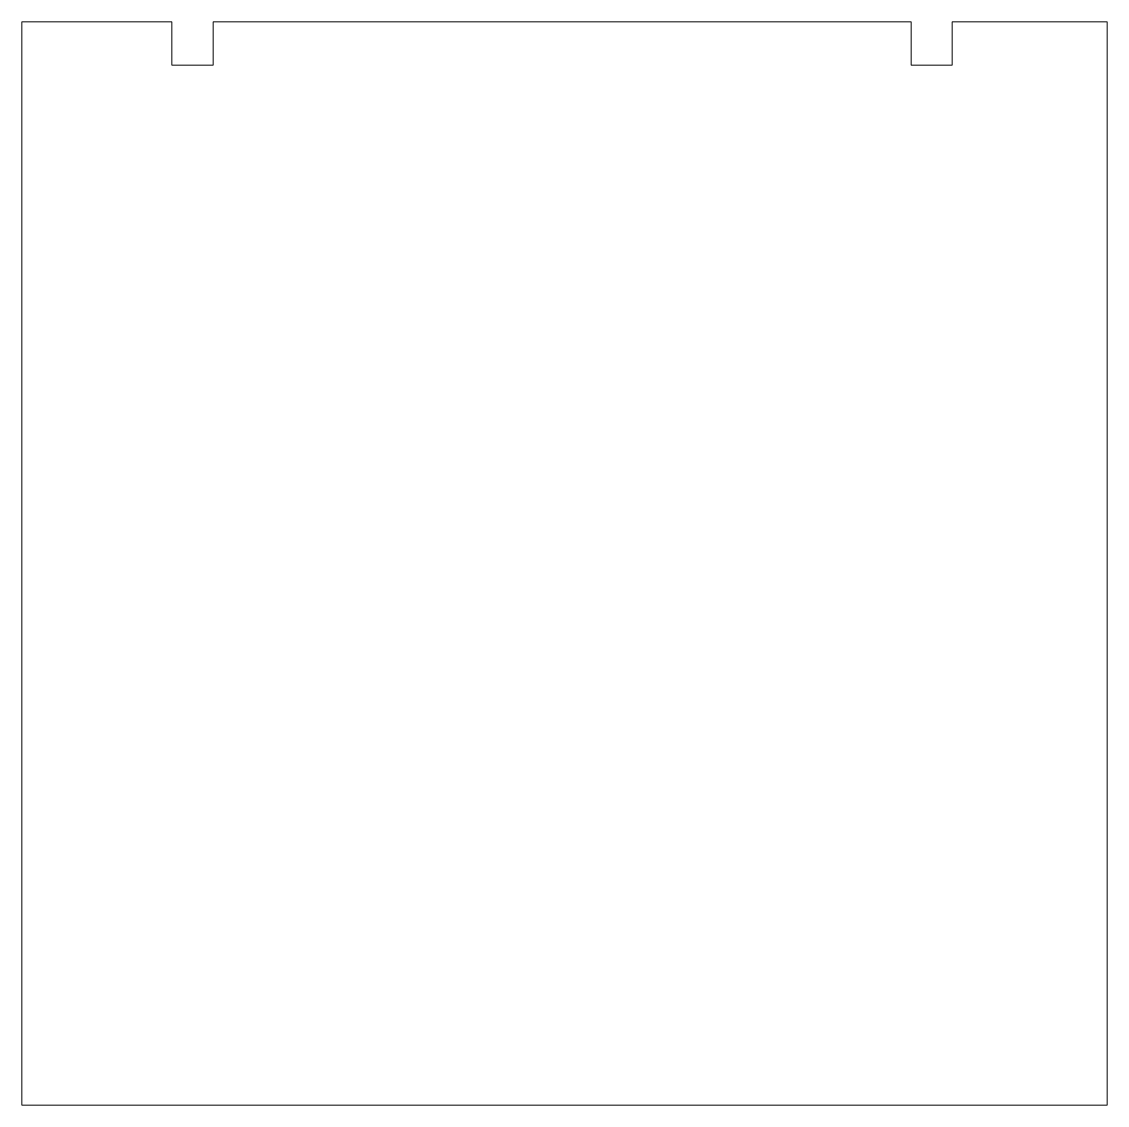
# Model space of a CAD drawing. Header units: inches. Extents: x 0 to 3.11, y 0 to 3.1.
import ezdxf

# ---------------------------------------------------------------- set-up
doc = ezdxf.new("R2010")
doc.units = ezdxf.units.IN
doc.header["$MEASUREMENT"] = 0

msp = doc.modelspace()

# ---------------------------------------------------------------- linework, layer by layer
at = {"color": 7, "linetype": 'Continuous', "lineweight": 15}
for p, q in [((0.4301, 3.105), (0, 3.105)), ((0, 3.105), (0, 0)), ((0.4301, 2.98), (0.4301, 3.105)), ((0.5481, 3.105), (0.5481, 2.98)), ((2.5481, 3.105), (0.5481, 3.105)), ((2.5481, 2.98), (2.5481, 3.105)), ((2.6661, 3.105), (2.6661, 2.98)), ((3.1102, 3.105), (2.6661, 3.105)), ((3.1102, 0), (3.1102, 3.105)), ((0.5481, 2.98), (0.4301, 2.98)), ((2.6661, 2.98), (2.5481, 2.98)), ((0, 0), (3.1102, 0))]:
    msp.add_line(p, q, dxfattribs=at)

doc.saveas('drawing.dxf')
